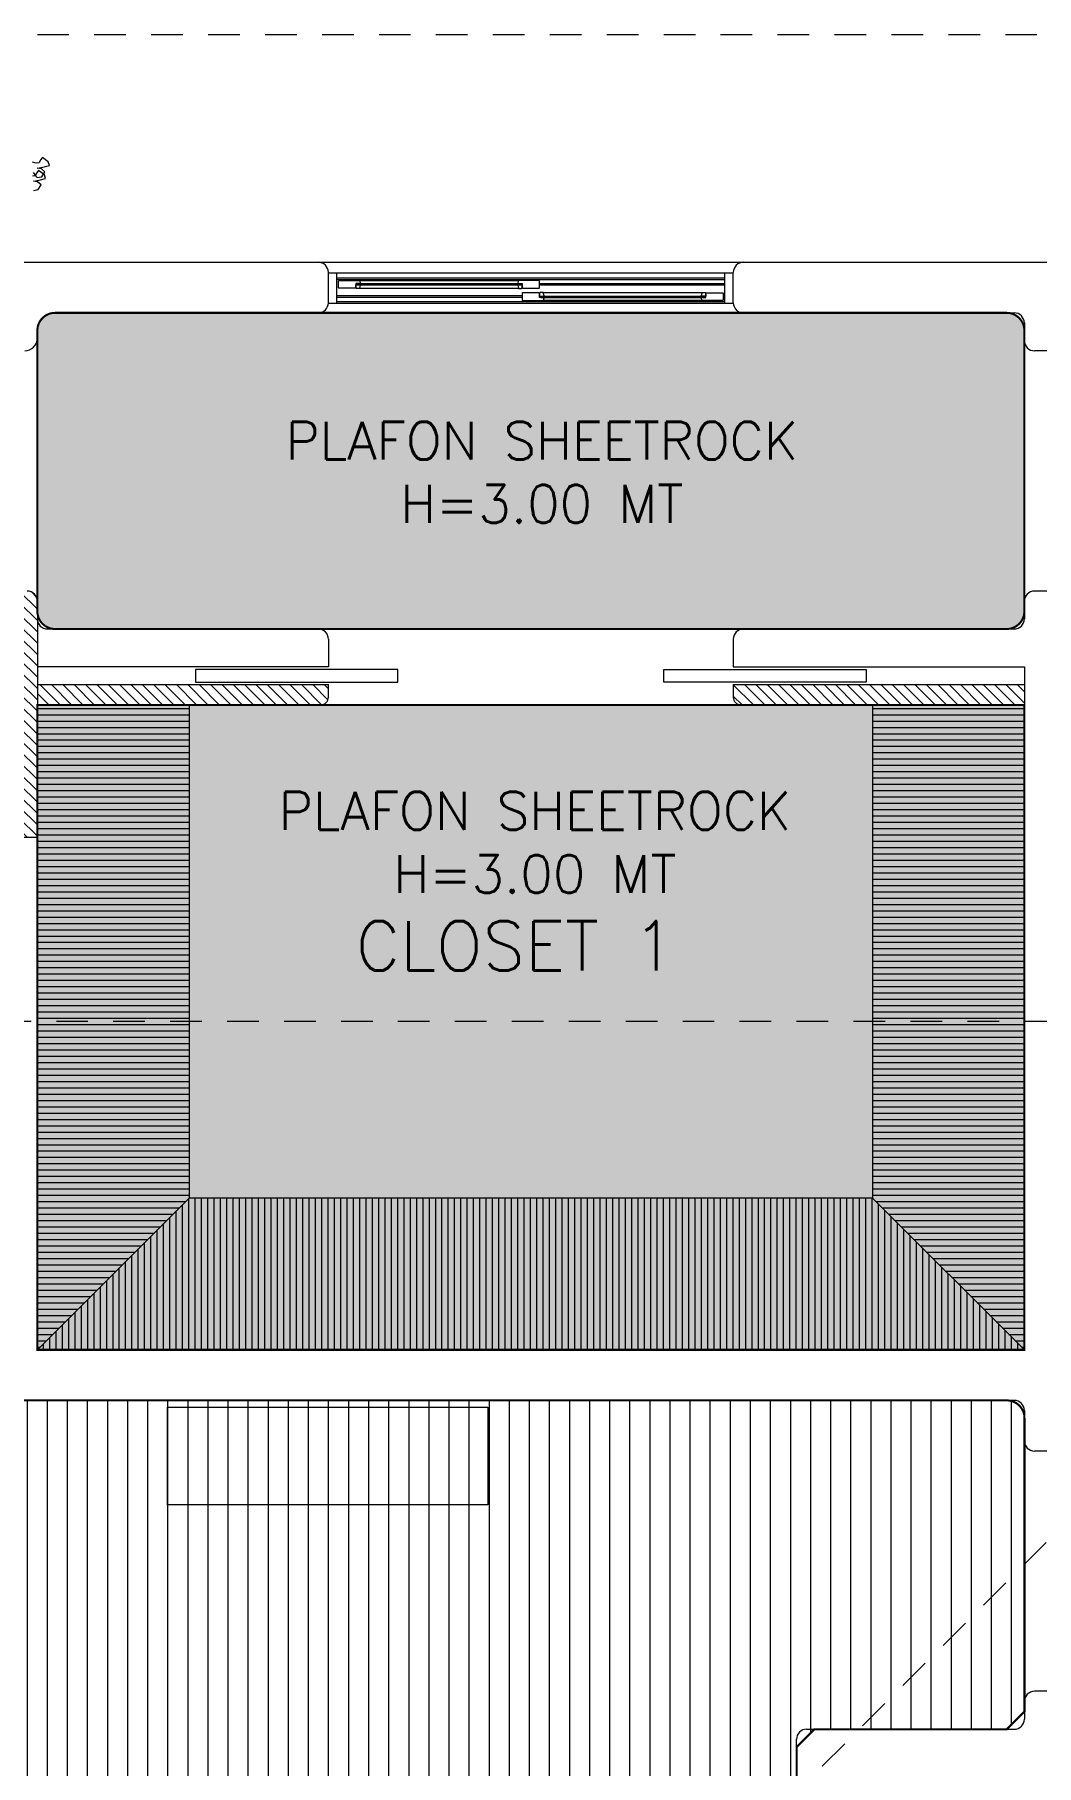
# Model space of a CAD drawing. Header units: metres. Extents: x 8 to 2416, y -346 to 476.
# Drawn here: x 220 to 223.96, y -101.59 to -94.75 of the extents above; entities that cross this region are included whole.
import ezdxf

# ---------------------------------------------------------------- set-up
doc = ezdxf.new("R2010")
doc.units = ezdxf.units.M
doc.linetypes.add('0', pattern=[0])
doc.linetypes.add('HIDDEN2', pattern=[0.1875, 0.125, -0.0625])
doc.layers.get('0').update_dxf_attribs({"color": 250, "linetype": '0', "lineweight": 20})
for name, color, linetype, lineweight in [('A-DOOR', 35, 'Continuous', 5), ('A-WALL', 250, 'Continuous', 20), ('ARBOLES', 86, 'Continuous', 0), ('baños', 140, 'Continuous', 0), ('closets', 253, 'Continuous', 0), ('cristales', 131, 'Continuous', 0), ('MOBILIARIOS', 252, 'Continuous', 0), ('piso', 253, 'Continuous', 0), ('PLAFON', 253, 'Continuous', 5), ('PLAFON-MADERA', 33, 'Continuous', 5), ('PLF 01', 252, 'Continuous', 9), ('textos', 7, 'Continuous', 0)]:
    doc.layers.add(name, color=color, linetype=linetype, lineweight=lineweight)
doc.layers.add('Techos 1', color=7, linetype='HIDDEN2', lineweight=9, true_color=0x42391a)
doc.styles.get("Standard").update_dxf_attribs({"font": 'arial.ttf', "height": 0.1875})

# ---------------------------------------------------------------- blocks, each defined once
blk = doc.blocks.new('TREES')
at = {"layer": 'ARBOLES', "color": 252, "true_color": 0x8da178}
for p, q in [((0.1598681329411196, -0.0003707171261471687), (0.1545963958126393, 0.0005575920172649074)), ((0.163799452462786, 0.0001814351884230625), (0.1598681329411196, -0.0003707171261471687)), ((0.1654201135709928, 0.004590031711237896), (0.163799452462786, 0.0001814351884230625)), ((0.1675258950825224, 0.007810636858921582), (0.1654201135709928, 0.004590031711237896)), ((0.1759384330898633, 0.002720711645656737), (0.1675258950825224, 0.007810636858921582)), ((0.1779292241793346, -0.002005850297353895), (0.1759384330898633, 0.002720711645656737)), ((0.1603000742095985, -0.01765910912735219), (0.1563687546879321, -0.01821126144192242)), ((0.15697536345871, -0.01331076256247571), (0.1609282602276368, -0.0177709163230319)), ((0.1585176906939828, -0.0250152684444917), (0.1658952093339926, -0.02272297244022009)), ((0.1619207353178053, -0.01325051260453736), (0.1603000742095985, -0.01765910912735219)), ((0.1609282602276368, -0.0177709163230319), (0.1630807737245171, -0.0195499154717178)), ((0.1640265168293349, -0.01002990745685367), (0.1619207353178053, -0.01325051260453736)), ((0.1620170689471703, -0.007174724128716448), (0.1693945875871801, -0.004882428124444838)), ((0.167615781562394, -0.007213579587701024), (0.1620170689471703, -0.007174724128716448)), ((0.1630807737245171, -0.0195499154717178), (0.1693011744123824, -0.01784190129026569)), ((0.1724390548366758, -0.01511983267011852), (0.1640265168293349, -0.01002990745685367)), ((0.1658952093339926, -0.02272297244022009), (0.1744298459261471, -0.01984639461312915)), ((0.1727186881207102, -0.0111087874750993), (0.167615781562394, -0.007213579587701024)), ((0.1693011744123824, -0.01784190129026569), (0.1727186881207102, -0.0111087874750993)), ((0.1693945875871801, -0.004882428124444838), (0.1779292241793346, -0.002005850297353895)), ((0.1744298459261471, -0.01984639461312915), (0.1724390548366758, -0.01511983267011852)), ((0.1641164033092065, -0.02505412390347628), (0.1585176906939828, -0.0250152684444917)), ((0.1595813954713296, -0.03739045978749306), (0.1658017961591949, -0.03568244560604095)), ((0.1692193098675227, -0.02894933179087456), (0.1641164033092065, -0.02505412390347628)), ((0.1658017961591949, -0.03568244560604095), (0.1692193098675227, -0.02894933179087456))]:
    blk.add_line(p, q, dxfattribs=at)
blk = doc.blocks.new('PL BASE 2N NASAS 09')
at = {"layer": 'closets'}
h = blk.add_hatch(dxfattribs=at)
h.set_pattern_fill('LINE', color=256, scale=0.2)
h.set_pattern_definition([(0, (-797.0392847980249, 240.4103759248653), (0, 0.025), [])])
h.paths.add_polyline_path([(173.9475462263344, -6.961728172696934), (173.3475462263344, -6.961728172696934), (173.3475462263343, -8.211728172736713), (173.9475462263343, -8.211728172736713)])
h.paths.add_polyline_path([(173.9475462263343, -8.211728172736713), (173.3475462263343, -8.211728172736713), (173.3475462621718, -8.911728172715112), (173.9475462980298, -9.511728174009928), (173.9475462980297, -9.441728273073974)])
h.paths.add_polyline_path([(170.6475462263341, -8.211728172736674), (170.0475462980298, -8.211728172728591), (170.0475462263342, -9.511728172737707), (170.6475462263342, -8.91172817273773)])
h.paths.add_polyline_path([(170.647546226334, -6.961728172709066), (170.0475462980299, -6.961728172684746), (170.0475462980298, -8.211728172728591), (170.647546226334, -8.211728172736674)])
h = blk.add_hatch(dxfattribs=at)
h.set_pattern_fill('LINE', color=256, scale=0.2, angle=90)
h.set_pattern_definition([(90, (-796.989284798025, 240.4603759248653), (-0.025, 1.530808498934192e-18), [])])
h.paths.add_polyline_path([(173.3475462980543, -8.911728172737595), (170.6475462263342, -8.911728172737735), (170.0475462263342, -9.511728172737701), (173.8704540573526, -9.51136796111241), (173.9475462980298, -9.511728174009928)])
at = {"layer": 'PLF 01'}
h = blk.add_hatch(dxfattribs=at)
h.set_pattern_fill('LINE', color=256, scale=0.01, angle=-45.00000000000003)
h.set_pattern_definition([(314.9999999999999, (0, 0.04999999999999982), (0.02245064030267289, 0.02245064030267287), [])])
edge = h.paths.add_edge_path()
edge.add_line((169.8475462980568, -7.486728172698577), (169.9175462980568, -7.486728172698583))
edge.add_line((169.9175462980568, -7.486728172698583), (169.917546295661, -6.511728172648151))
edge.add_line((169.917546295661, -6.511728172648151), (169.8875462979288, -6.511728172723807))
edge.add_arc((169.8875462980296, -6.551728172723422), 0.03999999999961457, 90.00000014428016, 180.0000000005521)
edge.add_line((169.84754629803, -6.551728172723807), (169.8475462980568, -7.486728172698577))
edge = h.paths.add_edge_path()
edge.add_arc((170.0075462980299, -6.55172817272787), 0.03999999999996362, 359.999999999902, 449.9999998320667)
edge.add_line((170.0075462981471, -6.511728172727906), (169.9775462980297, -6.511728172639954))
edge.add_line((169.9775462980297, -6.511728172639954), (169.9775462980297, -7.486728172698587))
edge.add_line((169.9775462980297, -7.486728172698587), (170.0475462980298, -7.486728172698592))
edge.add_line((170.0475462980298, -7.486728172698592), (170.0475462980298, -6.551728172727938))
h = blk.add_hatch(dxfattribs=at)
h.set_pattern_fill('LINE', color=256, scale=0.01, angle=-45.00000000000003)
h.set_pattern_definition([(314.9999999999999, (-49.91427859190847, -62.6670073077223), (0.02245064030267289, 0.02245064030267287), [])])
edge = h.paths.add_edge_path()
edge.add_arc((171.1675462980298, -6.931728172696883), 0.03000000000000291, 270, 359.9999999999949)
edge.add_line((171.1975462980298, -6.931728172696886), (171.1975462263343, -6.881728172734211))
edge.add_line((171.1975462263343, -6.881728172734211), (170.0475462980299, -6.881728172734241))
edge.add_line((170.0475462980299, -6.881728172734241), (170.0475462980299, -6.961728172696913))
edge.add_line((170.0475462980299, -6.961728172696913), (171.1675462980298, -6.961728172696886))
edge = h.paths.add_edge_path()
edge.add_line((173.9475462980298, -6.961728172696941), (173.9475462980298, -6.881728172734267))
edge.add_line((173.9475462980298, -6.881728172734267), (172.7975462263344, -6.881728172734239))
edge.add_line((172.7975462263344, -6.881728172734239), (172.7975462980299, -6.931728172696914))
edge.add_arc((172.8275686963365, -6.931705774390385), 0.03002240666169102, 180.0427456921056, 269.9572543078995)
edge.add_line((172.8275462980299, -6.961728172696914), (173.9475462980298, -6.961728172696941))
at = {"layer": 'A-DOOR'}
for p, q in [((171.1475463337063, -5.21172817270039), (172.8375462980295, -5.21172817270039)), ((171.1975463267007, -5.253496878011305), (172.7975463267007, -5.253496878011305)), ((171.2315463383762, -5.373495787668734), (171.2315463295026, -5.253496878011306)), ((172.7635462505157, -5.373496336715558), (172.7635462593893, -5.253496878011306)), ((171.2315463278929, -5.273496878011201), (172.763546260999, -5.273496878011201)), ((171.2375463281673, -5.285996878046205), (171.239046328202, -5.284496878011424)), ((171.237546328167, -5.312996877956351), (171.2375463281717, -5.28599687804175)), ((171.2390463282015, -5.314496877991076), (171.237546328167, -5.312996877956351)), ((171.239046328202, -5.284496878011424), (171.3196777140437, -5.284496878009747)), ((171.3040463297096, -5.314496877989825), (171.2390463282015, -5.314496877991076)), ((171.3055463297443, -5.312996877955044), (171.3040463297096, -5.314496877989825)), ((171.323046330149, -5.295496878264629), (171.3055463297446, -5.295496878265567)), ((171.3055463297446, -5.295496878265567), (171.3055463297443, -5.312996877955044)), ((171.3055463297673, -5.298496877616884), (171.3105463298301, -5.298496878334419)), ((171.3055463297673, -5.298496878334419), (171.3105463298301, -5.298496877616884)), ((171.3105463298301, -5.296496877572821), (171.3165463299987, -5.300496878378482)), ((171.3105463298301, -5.30049687838212), (171.3165463299987, -5.296496877572821)), ((171.9503146142031, -5.315496878267908), (171.318778027085, -5.315496878267908)), ((171.3196777140437, -5.284496878009747), (171.3215405969303, -5.285952321632863)), ((171.3196777140287, -5.284496878007786), (171.9494149272594, -5.284496878007786)), ((171.3215405969303, -5.285952321632863), (171.3235463301606, -5.293996878229848)), ((171.3235463301606, -5.294996878253016), (171.323046330149, -5.295496878264629)), ((171.3235463301606, -5.293996878229848), (171.3235463301606, -5.294996878253016)), ((171.9475520444159, -5.285952321632863), (171.9455463111857, -5.293996878229848)), ((171.9455463111857, -5.293996878229848), (171.9455463111857, -5.294996878253016)), ((171.9455463111857, -5.294996878253016), (171.9460463111973, -5.295496878264629)), ((171.9460463111973, -5.295496878264629), (171.9635463116017, -5.295496878265567)), ((171.9494149273026, -5.284496878009747), (171.9475520444159, -5.285952321632863)), ((172.0300463131443, -5.284496878011424), (171.9494149273026, -5.284496878009747)), ((171.9585463114579, -5.296496877572821), (171.9525463113476, -5.300496878378482)), ((171.9585463114579, -5.30049687838212), (171.9525463113476, -5.296496877572821)), ((171.963546311579, -5.298496877616884), (171.9585463114579, -5.298496878334419)), ((171.963546311579, -5.298496878334419), (171.9585463114579, -5.298496877616884)), ((171.9635463116017, -5.295496878265567), (171.9635463116019, -5.312996877955044)), ((171.9635463116019, -5.312996877955044), (171.9650463116367, -5.314496877989825)), ((171.9650464100032, -5.332496909784084), (171.9635464099687, -5.333996909818808)), ((171.963546409969, -5.333996909818495), (171.963546409969, -5.360996909728954)), ((171.9650463116367, -5.314496877989825), (172.0300463131448, -5.314496877991076)), ((172.0300464115113, -5.332496909785334), (171.9650464100032, -5.332496909784084)), ((172.031546313179, -5.285996878046205), (172.0300463131443, -5.284496878011424)), ((172.031546313179, -5.312996877955911), (172.0300463131443, -5.314496877990692)), ((172.0315464115461, -5.333996909820115), (172.0300464115113, -5.332496909785334)), ((172.031546313179, -5.312996877955953), (172.031546313179, -5.285996878046205)), ((172.0315464115463, -5.351496909509592), (172.0315464115461, -5.333996909820115)), ((172.0447781089449, -5.331496909507251), (172.676314696063, -5.331496909507251)), ((172.6895463934036, -5.333996909820115), (172.6910463934384, -5.332496909785334)), ((172.6895463934034, -5.351496909509592), (172.6895463934036, -5.333996909820115)), ((172.6910463934384, -5.332496909785334), (172.7560463949465, -5.332496909784084)), ((172.7560463949465, -5.332496909784084), (172.757546394981, -5.333996909818808)), ((172.7575463949807, -5.333996909818488), (172.7575463949807, -5.360996909728954)), ((171.1975462758932, -5.373495775483597), (172.797546312999, -5.373496348900693)), ((171.963546409969, -5.360996909728954), (171.9650464100037, -5.362496909763735)), ((171.9650464100037, -5.362496909763735), (172.0456777958454, -5.362496909765412)), ((172.031546411569, -5.348496910158275), (172.0365464116901, -5.34849690944074)), ((172.031546411569, -5.34849690944074), (172.0365464116901, -5.348496910158275)), ((172.0490464119507, -5.35149690951053), (172.0315464115463, -5.351496909509592)), ((172.0365464116901, -5.350496910202338), (172.0425464118004, -5.346496909396677)), ((172.0365464116901, -5.346496909393039), (172.0425464118004, -5.350496910202338)), ((172.0456777958454, -5.362496909765412), (172.047540678732, -5.361041466142296)), ((172.6754150091193, -5.362496909767373), (172.0456777958886, -5.362496909767373)), ((172.047540678732, -5.361041466142296), (172.0495464119623, -5.352996909545311)), ((172.0495464119623, -5.351996909522143), (172.0490464119507, -5.35149690951053)), ((172.0495464119623, -5.352996909545311), (172.0495464119623, -5.351996909522143)), ((172.6715463929874, -5.351996909522143), (172.672046392999, -5.35149690951053)), ((172.6715463929874, -5.352996909545311), (172.6715463929874, -5.351996909522143)), ((172.6735521262177, -5.361041466142296), (172.6715463929874, -5.352996909545311)), ((172.672046392999, -5.35149690951053), (172.6895463934034, -5.351496909509592)), ((172.6754150091043, -5.362496909765412), (172.6735521262177, -5.361041466142296)), ((172.756046394946, -5.362496909763735), (172.6754150091043, -5.362496909765412)), ((172.6845463933178, -5.350496910202338), (172.6785463931493, -5.346496909396677)), ((172.6845463933178, -5.346496909393039), (172.6785463931493, -5.350496910202338)), ((172.6895463933807, -5.348496910158275), (172.6845463933178, -5.34849690944074)), ((172.6895463933807, -5.34849690944074), (172.6845463933178, -5.348496910158275)), ((172.7575463949807, -5.360996909728954), (172.756046394946, -5.362496909763735)), ((171.1575462980297, -5.411728172700209), (172.8375462980296, -5.411728172700208))]:
    blk.add_line(p, q, dxfattribs=at)
at = {"layer": 'A-DOOR', "color": 8}
for p, q in [((171.2315463297001, -5.279496878011201), (172.7635462992617, -5.279496878011201)), ((172.7635462992617, -5.296497880976624), (172.031546313179, -5.296497997069267)), ((172.7635462992617, -5.302496867955767), (172.031546313179, -5.302496868266786)), ((171.963546409969, -5.344496909704283), (171.2315463331431, -5.344497023031458)), ((171.963546409969, -5.350495894949113), (171.2315463335867, -5.350496008276309)), ((171.2315463251539, -5.367496910147139), (172.7635462996335, -5.367496878039077))]:
    blk.add_line(p, q, dxfattribs=at)
at = {"layer": 'A-DOOR'}
for points in [[(171.3055463297673, -5.298496877620522), (171.3105463298301, -5.298496877620522), (171.3105463298301, -5.298496878334419), (171.3055463297673, -5.298496878334419)], [(171.3105463298301, -5.296496877572821), (171.3165463299987, -5.296496877572821), (171.3165463299987, -5.30049687838212), (171.3105463298301, -5.30049687838212)], [(171.3105463298301, -5.296496877572821), (171.9585463114579, -5.296496877572821), (171.9585463114579, -5.300496877664585), (171.3105463298301, -5.300496877664585)], [(171.3230463301328, -5.295496878264686), (171.3110463298539, -5.295496878264686), (171.3110463298539, -5.296496878286717), (171.3230463301328, -5.296496878286717)], [(171.3230463301328, -5.300496877664585), (171.3110463298539, -5.300496877664585), (171.3110463298539, -5.301496877690255), (171.3230463301328, -5.301496877690255)], [(171.3165463299987, -5.296496877572821), (171.3215463301198, -5.296496877572821), (171.3215463301198, -5.30049687838212), (171.3165463299987, -5.30049687838212)], [(171.9460463111552, -5.295496878264686), (171.9580463114342, -5.295496878264686), (171.9580463114342, -5.296496878286717), (171.9460463111552, -5.296496878286717)], [(171.9460463111552, -5.300496877664585), (171.9580463114342, -5.300496877664585), (171.9580463114342, -5.301496877690255), (171.9460463111552, -5.301496877690255)], [(171.9525463113476, -5.296496877572821), (171.9475463112265, -5.296496877572821), (171.9475463112265, -5.30049687838212), (171.9525463113476, -5.30049687838212)], [(171.9585463114579, -5.296496877572821), (171.9525463113476, -5.296496877572821), (171.9525463113476, -5.30049687838212), (171.9585463114579, -5.30049687838212)], [(171.963546311579, -5.298496877620522), (171.9585463114579, -5.298496877620522), (171.9585463114579, -5.298496878334419), (171.963546311579, -5.298496878334419)], [(172.031546411569, -5.348496910154637), (172.0365464116901, -5.348496910154637), (172.0365464116901, -5.34849690944074), (172.031546411569, -5.34849690944074)], [(172.6845463933178, -5.350496910202338), (172.0365464116901, -5.350496910202338), (172.0365464116901, -5.346496910110574), (172.6845463933178, -5.346496910110574)], [(172.0365464116901, -5.350496910202338), (172.0425464118004, -5.350496910202338), (172.0425464118004, -5.346496909393039), (172.0365464116901, -5.346496909393039)], [(172.0490464119927, -5.346496910110574), (172.0370464117138, -5.346496910110574), (172.0370464117138, -5.345496910084904), (172.0490464119927, -5.345496910084904)], [(172.0490464119927, -5.351496909510473), (172.0370464117138, -5.351496909510473), (172.0370464117138, -5.350496909488442), (172.0490464119927, -5.350496909488442)], [(172.0425464118004, -5.350496910202338), (172.0475464119215, -5.350496910202338), (172.0475464119215, -5.346496909393039), (172.0425464118004, -5.346496909393039)], [(172.6720463930152, -5.346496910110574), (172.6840463932941, -5.346496910110574), (172.6840463932941, -5.345496910084904), (172.6720463930152, -5.345496910084904)], [(172.6720463930152, -5.351496909510473), (172.6840463932941, -5.351496909510473), (172.6840463932941, -5.350496909488442), (172.6720463930152, -5.350496909488442)], [(172.6785463931493, -5.350496910202338), (172.6735463930282, -5.350496910202338), (172.6735463930282, -5.346496909393039), (172.6785463931493, -5.346496909393039)], [(172.6845463933178, -5.350496910202338), (172.6785463931493, -5.350496910202338), (172.6785463931493, -5.346496909393039), (172.6845463933178, -5.346496909393039)], [(172.6895463933807, -5.348496910154637), (172.6845463933178, -5.348496910154637), (172.6845463933178, -5.34849690944074), (172.6895463933807, -5.34849690944074)], [(171.4720222732421, -6.821739284705626), (170.672022273242, -6.821739284705626), (170.672022273242, -6.871739284705595), (171.4720222732421, -6.871739284705595)], [(172.5230702439727, -6.821739284705626), (173.3230702439727, -6.821739284705626), (173.3230702439727, -6.871739284705595), (172.5230702439727, -6.871739284705595)]]:
    blk.add_lwpolyline(points, close=True, dxfattribs=at)
for points in [[(171.3076949551678, -5.313996878282936, 0.341998711879526), (171.3057584634488, -5.312496878256773), (171.3055463314424, -5.31216296651111), (171.3055463313592, -5.302496878025963), (171.3065463313738, -5.301496877998339), (171.3235463317722, -5.301496877922794), (171.3235463317744, -5.301996877934386), (171.3202269159121, -5.31438510680389, -0.339454260104197), (171.3187780271374, -5.315496878268441), (171.3096314468836, -5.315496878309084, -0.34199871187953)], [(171.9613976861785, -5.313996878282936, -0.341998711879526), (171.9633341778975, -5.312496878256773), (171.9635463099039, -5.31216296651111), (171.9635463099871, -5.302496878025963), (171.9625463099725, -5.301496877998339), (171.9455463095741, -5.301496877922794), (171.9455463095719, -5.301996877934386), (171.9488657254341, -5.31438510680389, 0.339454260104197), (171.9503146142088, -5.315496878268441), (171.9594611944627, -5.315496878309084, 0.34199871187953)], [(172.0336950369695, -5.332996909492223, -0.341998711879526), (172.0317585452505, -5.334496909518386), (172.0315464132441, -5.334830821264049), (172.0315464131609, -5.344496909749196), (172.0325464131755, -5.34549690977682), (172.0495464135739, -5.345496909852365), (172.0495464135761, -5.344996909840773), (172.0462269977139, -5.332608680971269, 0.339454260104197), (172.0447781089391, -5.331496909506718), (172.0356315286853, -5.331496909466075, 0.34199871187953)], [(172.6873977679802, -5.332996909492223, 0.341998711879526), (172.6893342596992, -5.334496909518386), (172.6895463917056, -5.334830821264049), (172.6895463917888, -5.344496909749196), (172.6885463917742, -5.34549690977682), (172.6715463913758, -5.345496909852365), (172.6715463913736, -5.344996909840773), (172.6748658072358, -5.332608680971269, -0.339454260104197), (172.6763146960106, -5.331496909506718), (172.6854612762644, -5.331496909466075, -0.34199871187953)]]:
    blk.add_lwpolyline(points, format="xyb", close=True, dxfattribs=at)
at = {"layer": 'A-DOOR', "color": 7}
for points in [[(171.3105463298301, -5.30049687838212), (171.9585463114579, -5.30049687838212), (171.9585463114579, -5.296496878286717), (171.3105463298301, -5.296496878286717)], [(172.6845463933178, -5.346496909393039), (172.0365464116901, -5.346496909393039), (172.0365464116901, -5.350496909488442), (172.6845463933178, -5.350496909488442)]]:
    blk.add_lwpolyline(points, close=True, dxfattribs=at)
at = {"layer": 'A-WALL'}
for p, q in [((169.0875755242587, -5.21171998554063), (171.157546457006, -5.211728212444937)), ((171.1975462980297, -5.371728172700335), (171.1975462980298, -5.251728212444666)), ((172.7975462980296, -5.371728172700307), (172.7975462980295, -5.251728172700293)), ((172.8375462980295, -5.211728172700248), (175.1325463720298, -5.21172817270025)), ((170.1175462980299, -5.411728172700265), (171.1575462980297, -5.411728172700293)), ((172.8375462980296, -5.411728172700265), (173.9075462980308, -5.411728172700228)), ((173.9475462980308, -5.451728172701223), (173.947546298029, -5.521728172697644)), ((170.0475462980299, -5.481728172700329), (170.04754629803, -5.511728172698588)), ((174.1075462980295, -5.561728172698616), (173.987546298029, -5.561728172698629)), ((170.0475462980298, -6.551728172727907), (170.0475462980298, -6.621728172696923)), ((170.0475462980298, -6.561728172698628), (170.0475462980297, -6.591728172696858)), ((173.9475462980299, -6.551728172639955), (173.9475462980299, -6.621728172696952)), ((174.1075462980294, -6.511728172639955), (173.9875462980299, -6.511728172639955)), ((170.0475462980298, -6.596065452417673), (170.0475462980298, -9.511728172700384)), ((170.0875462980298, -6.661728172696924), (171.1575462980299, -6.661728172696893)), ((171.1975462980299, -6.701728172696893), (171.1975462980299, -6.8117281726969)), ((172.7975462980298, -6.701728172696922), (172.7975462980298, -6.811728172696957)), ((172.8375462980298, -6.661728172696922), (173.9075462980299, -6.661728172696952)), ((171.1975462980299, -6.8117281726969), (170.0475462980298, -6.811728172696879)), ((172.7975462980299, -6.811728172696928), (173.9475462980298, -6.811728172696955)), ((173.9475462980298, -6.811728172696957), (173.9475462980298, -9.511728174009928)), ((170.0475462980299, -6.881728172696919), (171.1975462980298, -6.881728172696893)), ((171.1975462980298, -6.931728172696886), (171.1975462980298, -6.881728172696865)), ((172.7975462980299, -6.881728172696921), (173.9475462980298, -6.881728172696949)), ((172.7975462980299, -6.881728172696921), (172.7975462980299, -6.931728172696914)), ((170.0475462980299, -6.961728172696913), (171.1675462980298, -6.961728172696886)), ((172.8275462980299, -6.961728172696914), (173.9475462980298, -6.961728172696941)), ((170.0475462980299, -7.486728172698592), (169.8475462980299, -7.486728172698577)), ((173.9475462980298, -9.511728174009928), (170.0475462980298, -9.511728101042092)), ((173.9075462980298, -9.711728172700239), (169.8475462980299, -9.71172817270039)), ((173.9475462980298, -9.751728172700238), (173.9475462980298, -9.87175395212605)), ((174.1075462980296, -9.911753952126048), (173.9875462980298, -9.911753952126048)), ((174.1075462980295, -10.86175395212604), (173.9875462980297, -10.86175395212604)), ((173.9475462980297, -10.90175395212604), (173.9475462980297, -10.97172817270022)), ((173.0872601375557, -11.01172817270038), (173.9075462980298, -11.01172817270021)), ((173.0472601409608, -11.97175584123517), (173.0472601375557, -11.05172817284842))]:
    blk.add_line(p, q, dxfattribs=at)
for centre, radius, start, end in [((171.1575462980298, -5.251728212444621), 0.04, 359.9999999999349, 89.99977228332642), ((172.8375462980295, -5.251728172700248), 0.04, 89.99999999999994, 180.0000000000651), ((171.1575462980297, -5.371728172700293), 0.04, 269.9999999999984, 359.9999999999407), ((172.8375462980296, -5.371728172700265), 0.04, 180.0000000000592, 270.000000000002), ((170.1175462980299, -5.481728172700265), 0.07, 89.99999999999838, 180.0000000000521), ((173.9075462980308, -5.451728172700228), 0.04, 359.9999999985751, 90.00000000000193), ((169.99754629803, -5.511728172698616), 0.05, 270, 3.745421192891437e-11), ((173.987546298029, -5.521728172698629), 0.04, 179.9999999985887, 270.0000000000065), ((170.0075462980298, -6.551728172727906), 0.04, 359.9999999999989, 89.99999983202345), ((173.9875462980299, -6.551728172639955), 0.04, 90, 180), ((170.0875462980298, -6.621728172696923), 0.04, 180, 270.0000000000016), ((173.9075462980299, -6.621728172696952), 0.04, 269.9999999999984, 0), ((171.1575462980299, -6.701728172696893), 0.04, 0, 90.0000000000016), ((172.8375462980298, -6.701728172696922), 0.04, 89.9999999999984, 180), ((171.1675462980298, -6.931728172696886), 0.03, 270.0000000000014, 0), ((172.8275462980299, -6.931728172696914), 0.03, 180, 269.9999999999986), ((173.9075462980298, -9.751728172700238), 0.04, 0, 90.00000000000213), ((173.9875462980298, -9.87175395212605), 0.04, 180, 270), ((173.9875462980297, -10.90175395212604), 0.04, 90, 180), ((173.0872601375557, -11.05172817270038), 0.04, 90.00000000001171, 180.0000002120545), ((173.9075462980298, -10.97172817270022), 0.04, 270.0000000000118, 0)]:
    blk.add_arc(centre, radius, start, end, dxfattribs=at)
at = {"layer": 'closets'}
for p, q in [((170.647546226334, -6.961728172734147), (170.6475462263342, -8.911728172737735)), ((173.3475462263345, -6.961728172734175), (173.3475462263343, -8.911728172737593)), ((170.6475462263342, -8.911728172737735), (170.0475462263342, -9.511728172737701)), ((173.3475462980543, -8.911728172737599), (170.6475462263342, -8.911728172737735)), ((173.3475462980093, -8.91172817269263), (173.9475462980298, -9.511728174009928))]:
    blk.add_line(p, q, dxfattribs=at)
at = {"layer": 'cristales', "const_width": 0.004000000000000001}
for points in [[(171.3215463301198, -5.29849687797747), (171.9475463112265, -5.29849687797747)], [(172.6735463930282, -5.348496909797689), (172.0475464119215, -5.348496909797689)]]:
    blk.add_lwpolyline(points, dxfattribs=at)
at = {"layer": 'piso'}
blk.add_line((173.9475462980298, -9.87175395212605), (173.9475462980297, -10.90175395212604), dxfattribs=at)
at = {"layer": 'Techos 1'}
for p, q in [((157.447546261613, -4.311728172737816), (185.4975462980297, -4.311728172737475)), ((161.3475462251966, -8.211728172736628), (176.0975462980299, -8.211728172736743)), ((172.1942857632047, -12.11172817273774), (176.0975462980299, -8.211728172736743))]:
    blk.add_line(p, q, dxfattribs=at)
at = {"layer": 'baños', "linetype": 'Continuous', "flags": 8}
for tag, p in [('MODELNUMBER', (167.1329024166141, -5.630616461235325, 2.857834639711941e-07)), ('TRADENAME', (167.1329024166694, -5.630658418648187, 2.857834639711941e-07)), ('MATERIAL', (167.132902416781, -5.630742991131916, 2.857834639711941e-07)), ('PRODUCT', (167.1329024167253, -5.630700704890165, 2.857834639711941e-07)), ('MODELNUMBER', (168.3076463902173, -5.630616461235325, 2.857834639711941e-07)), ('TRADENAME', (168.3076463902726, -5.630658418648187, 2.857834639711941e-07)), ('MATERIAL', (168.3076463903842, -5.630742991131916, 2.857834639711941e-07)), ('PRODUCT', (168.3076463903285, -5.630700704890165, 2.857834639711941e-07))]:
    blk.add_attdef(tag, p, '', height=2.537174511142602e-05, rotation=180.0000755047861, dxfattribs=at)
at = {"layer": 'textos', "insert": (171.3057639181081, -8.011900022132593), "char_height": 0.195, "width": 3.404876511770499, "attachment_point": 7}
blk.add_mtext('{\\Fromans|c0;CLOSET 1}', dxfattribs=at)
blk = doc.blocks.new('PL MUEBLES 2N NASAS 09')
at = {"layer": 'MOBILIARIOS'}
blk.add_lwpolyline([(220.4759335367432, 52.97811596249466), (221.7414891728765, 52.97811596249466), (221.7414891728765, 52.59219040496018), (220.4759335367432, 52.59219040496018)], close=True, dxfattribs=at)
blk.add_blockref('PL BASE 2N NASAS 09', (49.91427858474094, 62.7170073077223))
at = {"layer": 'ARBOLES', "xscale": 2.935254890295517, "yscale": 2.935254890295517, "zscale": 2.935254890295517, "rotation": 354.6252016265699}
blk.add_blockref('TREES', (219.4900610406398, 57.942201980948), dxfattribs=at)

msp = doc.modelspace()

# ---------------------------------------------------------------- hatches: boundary and pattern name
at = {"layer": 'PLAFON', "transparency": 33554477}
h = msp.add_hatch(color=256, dxfattribs=at)
h.dxf.hatch_style = 1
edge = h.paths.add_edge_path()
edge.add_arc((223.8418248827393, -95.92073648653863), 0.07000000002807383, 2.558947074518287e-10, 89.99999999990695)
edge.add_line((223.8418248827394, -95.85073648651056), (220.0818248827709, -95.85073648651056))
edge.add_arc((220.0818248827709, -95.9207364865106), 0.07000000000005002, 90.00000000002325, 179.9999999999535)
edge.add_line((220.0118248827709, -95.92073648651055), (220.0118248827709, -97.03073648650754))
edge.add_arc((220.0818248827709, -97.03073648650758), 0.06999999999995055, 179.9999999999651, 270.0000000000697)
edge.add_line((220.0818248827709, -97.10073648650753), (223.8418248827368, -97.1007364865078))
edge.add_arc((223.8418248827368, -97.03073648647359), 0.07000000003421292, 269.9999999997906, 360)
edge.add_line((223.911824882771, -97.03073648647336), (223.9118248827674, -95.92073648653832))
h = msp.add_hatch(color=256, dxfattribs=at)
h.dxf.hatch_style = 1
h.paths.add_polyline_path([(220.0118248827708, -99.95073641485236), (223.9118248827708, -99.95073641485236), (223.9118248827708, -97.40073648650716), (220.0118248827708, -97.40073648650716)])
at = {"layer": 'PLAFON-MADERA', "transparency": 33554534}
h = msp.add_hatch(dxfattribs=at)
h.set_pattern_fill('LINE', color=256, scale=0.025, angle=90)
h.set_pattern_definition([(90, (81.14535976544516, -2.620692709201109), (-0.079375, 4.860316984116058e-18), [])])
edge = h.paths.add_edge_path()
edge.add_line((211.1113687029206, -107.6578818445012), (211.1113687029206, -109.650736486549))
edge.add_line((211.1113687029206, -109.650736486549), (222.9424247382409, -109.6507364865491))
edge.add_arc((222.942424738241, -109.5807364865491), 0.06999999999995055, 269.9999999999302, 360.0000000000582)
edge.add_line((223.0124247382409, -109.5807364865491), (223.0124247382417, -101.520736486549))
edge.add_line((223.0124247382417, -101.520736486549), (223.0824247382417, -101.450736486549))
edge.add_line((223.0824247382417, -101.450736486549), (223.8424247382413, -101.4507364865489))
edge.add_line((223.8424247382413, -101.4507364865489), (223.9124247382413, -101.380736486549))
edge.add_line((223.9124247382413, -101.380736486549), (223.9124247382415, -100.2207364865497))
edge.add_arc((223.8424247382393, -100.2207364865501), 0.07000000000221007, 3.024253137021826e-10, 89.99999999813893)
edge.add_line((223.8424247382416, -100.1507364865479), (222.7924247382491, -100.150736486549))
edge.add_line((222.7924247382491, -100.150736486549), (215.2624247674423, -100.1507364865486))
edge.add_line((215.2624247674423, -100.1507364865486), (215.2624247674423, -101.4507364865499))
edge.add_line((215.2624247674423, -101.4507364865499), (216.5032360502732, -101.4507364865499))
edge.add_arc((216.556824738242, -101.4957726111811), 0.07000000000011493, 90, 139.9561864306961, ccw=False)
edge.add_line((216.556824738242, -101.425772611181), (216.666824738242, -101.425772611181))
edge.add_arc((216.666824738242, -101.495772611181), 0.0700000000000216, 40.043813569256486, 89.99999999997681, ccw=False)
edge.add_line((216.7204134262107, -101.4507364865499), (219.6788360373549, -101.4507364865499))
edge.add_arc((219.7324247395429, -101.4957725942617), 0.07000000000014747, 90.00000000002319, 139.9562045206071, ccw=False)
edge.add_line((219.7324247395429, -101.4257725942615), (219.8424247395428, -101.4257725942616))
edge.add_arc((219.8424247395428, -101.4957725942616), 0.06999999999999318, 2.319211489520967e-11, 90, ccw=False)
edge.add_line((219.9124247395428, -101.4957725942615), (219.9124247395428, -101.6057725942615))
edge.add_arc((219.811386447725, -101.5905110071055), 0.102184404172009, 316.2225896717375, 351.4105435741563, ccw=False)
edge.add_line((219.8851669656753, -101.6612081614115), (219.8877612016801, -103.247295583292))
edge.add_arc((219.8418248840722, -103.3001146586777), 0.06999999999977208, 0.08687268479820887, 48.98678295289352, ccw=False)
edge.add_line((219.9118248036103, -103.3000085237118), (219.9117149640441, -103.4140359749732))
edge.add_arc((219.8427159358958, -103.4105622364361), 0.06908641505274224, 309.54110206734674, 357.11789188838264, ccw=False)
edge.add_line((219.8866985304425, -103.4638394747446), (219.8868564886188, -107.4416844561879))
edge.add_arc((219.8147202823817, -107.5088709474731), 0.09857817639571068, 7.634040889747212, 42.96530963018398, ccw=False)
edge.add_line((219.9124247395415, -107.4957753026772), (219.9124247395415, -107.6057753026772))
edge.add_arc((219.8424247395415, -107.6057753026771), 0.06999999999999318, 269.9999999999535, 359.99999999997675, ccw=False)
edge.add_line((219.8424247395414, -107.6757753026771), (219.7324247395415, -107.6757753026771))
edge.add_arc((219.7552265724958, -107.5581404368498), 0.1198243933608163, 229.8109636636877, 259.0300724928976, ccw=False)
edge.add_line((219.6779025108449, -107.6496766304242), (216.7230802320282, -107.6482307618245))
edge.add_arc((216.6674247382419, -107.6057753026768), 0.07000000000024865, 270.0000000000465, 322.66266915819944, ccw=False)
edge.add_line((216.6674247382419, -107.6757753026771), (216.557424738242, -107.6757753026771))
edge.add_arc((216.557424738242, -107.6057753026771), 0.06999999999996476, 218.2225433507395, 270, ccw=False)
edge.add_line((216.5024317921186, -107.6490855309918), (211.1195807925513, -107.649133552522))
edge.add_arc((211.0646257002449, -107.6057753026769), 0.07000000000019013, 311.89419807688637, 321.7274069917227, ccw=False)

# ---------------------------------------------------------------- linework, layer by layer
at = {"layer": 'PLAFON', "const_width": 0.008}
msp.add_lwpolyline([(221.1418248827691, -97.10073648650707), (223.841824882751, -97.10073648650781, 0.4142135625058118), (223.911824882771, -97.0307364864277), (223.9118248827674, -95.92073648643071, 0.4142135642065124), (223.8418248821934, -95.85073648651056), (220.0818248827709, -95.85073648651056, 0.414213562373095), (220.0118248827709, -95.92073648651055), (220.0118248827709, -97.03073648650754)], format="xyb", dxfattribs=at)
msp.add_lwpolyline([(220.0118248827708, -99.95073641485236), (223.9118248827708, -99.95073641485236), (223.9118248827708, -97.40073648650716), (220.0118248827708, -97.40073648650716)], close=True, dxfattribs=at)
at = {"layer": 'PLAFON-MADERA', "const_width": 0.008}
for points in [[(220.0118248827709, -97.03073648650754), (220.0118248827709, -97.03073648650754, 0.414213562373095), (220.0818248827709, -97.10073648650753), (221.1418248827691, -97.10073648650707)], [(211.1113687029206, -109.650736486549), (222.9424247382409, -109.6507364865491, 0.414213562373095), (223.0124247382409, -109.5807364865491), (223.0124247382417, -101.520736486549), (223.0824247382417, -101.450736486549), (223.8424247382413, -101.4507364865489), (223.9124247382413, -101.380736486549), (223.9124247382415, -100.220736486549, 0.4142135623617975), (223.8424247382416, -100.1507364865479), (222.7924247382491, -100.150736486549), (215.2624247674423, -100.1507364865481)]]:
    msp.add_lwpolyline(points, format="xyb", dxfattribs=at)

# ---------------------------------------------------------------- block references
msp.add_blockref('PL MUEBLES 2N NASAS 09', (0.05000000000006821, -153.1560156215326))

# ---------------------------------------------------------------- texts
at = {"layer": 'textos', "color": 5, "char_height": 0.15, "width": 2.732502762071476, "attachment_point": 7}
for insert in [(220.638750005216, -96.68122309100119), (220.6118248110751, -98.14450577193547)]:
    msp.add_mtext('\\pxqc;{\\Fromans|c0;PLAFON SHEETROCK\\PH=3.00 MT}', dxfattribs=dict(at, insert=insert))

doc.saveas('drawing.dxf')
